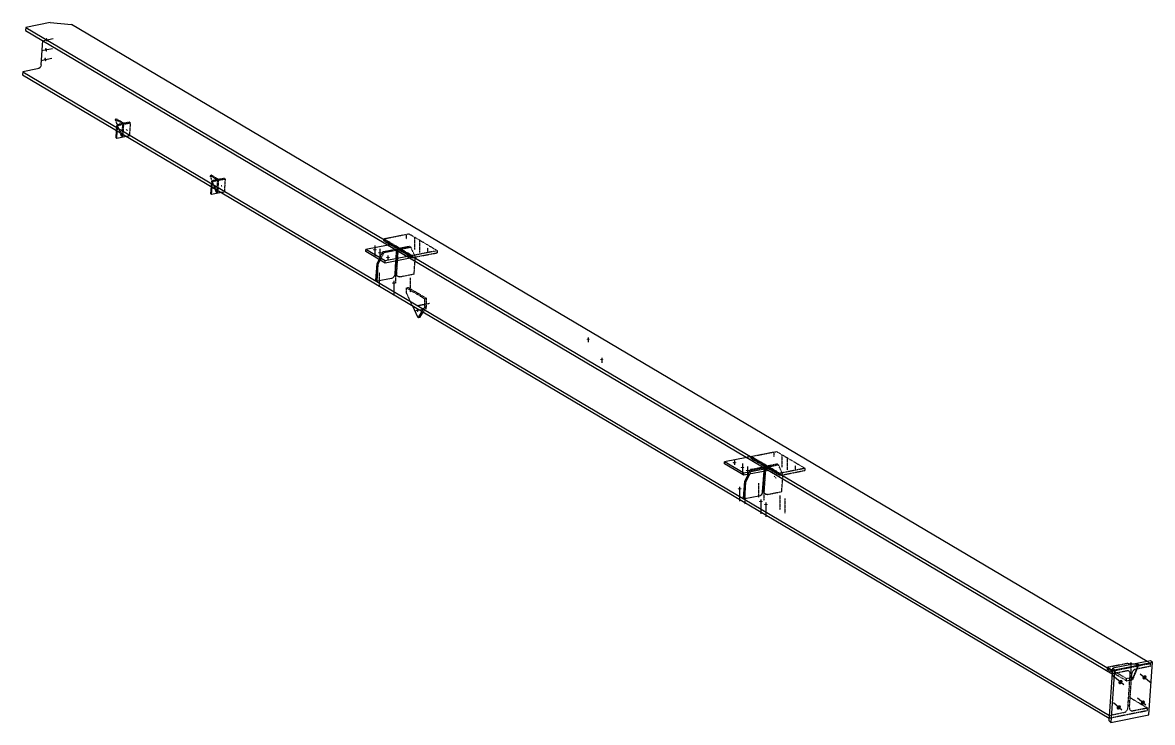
# Model space of a CAD drawing. Header units: millimetres. Extents: x 23 to 84434, y 8 to 4893.
# Drawn here: x 52809 to 60550, y 96 to 4893 of the extents above; entities that cross this region are included whole.
import ezdxf

# ---------------------------------------------------------------- set-up
doc = ezdxf.new("R2010")
doc.units = ezdxf.units.MM
doc.linetypes.add('DXK_LINE_DOT2', pattern=[3.9198, 1.9599, -1.9599])
doc.layers.add('STÅL', color=7, linetype='Continuous')

msp = doc.modelspace()

# ---------------------------------------------------------------- hatches: boundary and pattern name
at = {"layer": 'STÅL', "linetype": 'Continuous'}
for points in [[(52980.4, 4775.5), (52980.8, 4772.8), (52980.9, 4770.2), (52980.7, 4767.8), (52980.3, 4765.6), (52979.6, 4763.9), (52978.7, 4762.6), (52977.6, 4761.8), (52976.3, 4761.5), (52975, 4761.8), (52973.6, 4762.7), (52972.3, 4764.1), (52971.1, 4765.9), (52970, 4768.1), (52969.1, 4770.5), (52968.4, 4773.2), (52968, 4775.8), (52967.9, 4778.4), (52968.1, 4780.9), (52968.5, 4783), (52969.2, 4784.8), (52970.2, 4786.1), (52971.3, 4786.9), (52972.5, 4787.1), (52973.9, 4786.8), (52975.2, 4786), (52976.6, 4784.6), (52977.8, 4782.8), (52978.9, 4780.6), (52979.8, 4778.1)], [(52971.3, 4641), (52971.7, 4638.4), (52971.8, 4635.7), (52971.6, 4633.3), (52971.2, 4631.2), (52970.5, 4629.4), (52969.5, 4628.1), (52968.4, 4627.3), (52967.2, 4627), (52965.8, 4627.3), (52964.5, 4628.2), (52963.1, 4629.6), (52961.9, 4631.4), (52960.8, 4633.6), (52959.9, 4636), (52959.3, 4638.7), (52958.9, 4641.3), (52958.8, 4644), (52959, 4646.4), (52959.4, 4648.5), (52960.1, 4650.3), (52961, 4651.6), (52962.1, 4652.4), (52963.4, 4652.7), (52964.7, 4652.3), (52966.1, 4651.5), (52967.4, 4650.1), (52968.6, 4648.3), (52969.7, 4646.1), (52970.6, 4643.7)], [(52975.8, 4708.3), (52976.2, 4705.6), (52976.3, 4703), (52976.2, 4700.6), (52975.7, 4698.4), (52975, 4696.6), (52974.1, 4695.3), (52973, 4694.5), (52971.7, 4694.3), (52970.4, 4694.6), (52969, 4695.5), (52967.7, 4696.8), (52966.5, 4698.6), (52965.4, 4700.8), (52964.5, 4703.3), (52963.9, 4705.9), (52963.5, 4708.6), (52963.4, 4711.2), (52963.5, 4713.6), (52964, 4715.8), (52964.7, 4717.5), (52965.6, 4718.9), (52966.7, 4719.6), (52968, 4719.9), (52969.3, 4719.6), (52970.7, 4718.7), (52972, 4717.4), (52973.2, 4715.5), (52974.3, 4713.4), (52975.2, 4710.9)], [(55222.6, 3331.3), (55219.9, 3331.4), (55217.3, 3331.7), (55214.9, 3332.1), (55212.9, 3332.8), (55211.3, 3333.5), (55210.2, 3334.4), (55209.6, 3335.3), (55209.6, 3336.2), (55210.2, 3337.1), (55211.3, 3338), (55212.9, 3338.7), (55214.9, 3339.3), (55217.3, 3339.8), (55219.9, 3340.1), (55222.6, 3340.2), (55225.3, 3340.1), (55227.9, 3339.8), (55230.2, 3339.3), (55232.2, 3338.7), (55233.8, 3338), (55234.9, 3337.1), (55235.5, 3336.2), (55235.5, 3335.3), (55234.9, 3334.4), (55233.8, 3333.5), (55232.2, 3332.8), (55230.2, 3332.1), (55227.9, 3331.7), (55225.3, 3331.4)], [(55257.6, 3310.6), (55254.9, 3310.7), (55252.3, 3310.9), (55249.9, 3311.4), (55247.9, 3312), (55246.3, 3312.8), (55245.2, 3313.6), (55244.6, 3314.5), (55244.6, 3315.5), (55245.2, 3316.4), (55246.3, 3317.2), (55247.9, 3318), (55249.9, 3318.6), (55252.3, 3319.1), (55254.9, 3319.4), (55257.6, 3319.5), (55260.3, 3319.4), (55262.9, 3319.1), (55265.2, 3318.6), (55267.2, 3318), (55268.8, 3317.2), (55269.9, 3316.4), (55270.5, 3315.5), (55270.5, 3314.5), (55269.9, 3313.6), (55268.8, 3312.8), (55267.2, 3312), (55265.2, 3311.4), (55262.9, 3310.9), (55260.3, 3310.7)], [(55312.6, 3278), (55309.9, 3278.1), (55307.3, 3278.4), (55304.9, 3278.8), (55302.9, 3279.5), (55301.3, 3280.2), (55300.2, 3281.1), (55299.6, 3282), (55299.6, 3282.9), (55300.2, 3283.8), (55301.3, 3284.7), (55302.9, 3285.4), (55304.9, 3286), (55307.3, 3286.5), (55309.9, 3286.8), (55312.6, 3286.9), (55315.3, 3286.8), (55317.9, 3286.5), (55320.2, 3286), (55322.2, 3285.4), (55323.8, 3284.7), (55324.9, 3283.8), (55325.5, 3282.9), (55325.5, 3282), (55324.9, 3281.1), (55323.8, 3280.2), (55322.2, 3279.5), (55320.2, 3278.8), (55317.9, 3278.4), (55315.3, 3278.1)], [(55352.1, 3103.2), (55349.4, 3103.3), (55346.8, 3103.6), (55344.5, 3104.1), (55342.4, 3104.7), (55340.8, 3105.4), (55339.7, 3106.3), (55339.2, 3107.2), (55339.2, 3108.1), (55339.7, 3109), (55340.8, 3109.9), (55342.4, 3110.6), (55344.5, 3111.3), (55346.8, 3111.7), (55349.4, 3112), (55352.1, 3112.1), (55354.8, 3112), (55357.4, 3111.7), (55359.7, 3111.3), (55361.8, 3110.6), (55363.4, 3109.9), (55364.5, 3109), (55365, 3108.1), (55365, 3107.2), (55364.5, 3106.3), (55363.4, 3105.4), (55361.8, 3104.7), (55359.7, 3104.1), (55357.4, 3103.6), (55354.8, 3103.3)], [(55519.8, 2921.2), (55520.1, 2919), (55520.2, 2916.8), (55520.1, 2914.7), (55519.7, 2912.9), (55519.1, 2911.4), (55518.3, 2910.3), (55517.4, 2909.6), (55516.3, 2909.4), (55515.2, 2909.7), (55514, 2910.4), (55512.9, 2911.5), (55511.9, 2913.1), (55511, 2914.9), (55510.2, 2917), (55509.7, 2919.2), (55509.3, 2921.5), (55509.2, 2923.7), (55509.4, 2925.8), (55509.8, 2927.6), (55510.4, 2929.1), (55511.1, 2930.2), (55512.1, 2930.9), (55513.1, 2931.1), (55514.3, 2930.8), (55515.4, 2930.1), (55516.5, 2928.9), (55517.6, 2927.4), (55518.5, 2925.5), (55519.2, 2923.5)], [(56684.4, 2718.7), (56682.1, 2718.8), (56679.9, 2719), (56677.9, 2719.4), (56676.2, 2719.9), (56674.9, 2720.6), (56673.9, 2721.3), (56673.4, 2722.1), (56673.4, 2722.8), (56673.9, 2723.6), (56674.9, 2724.3), (56676.2, 2725), (56677.9, 2725.5), (56679.9, 2725.9), (56682.1, 2726.1), (56684.4, 2726.2), (56686.7, 2726.1), (56688.9, 2725.9), (56690.8, 2725.5), (56692.6, 2725), (56693.9, 2724.3), (56694.8, 2723.6), (56695.3, 2722.8), (56695.3, 2722.1), (56694.8, 2721.3), (56693.9, 2720.6), (56692.6, 2719.9), (56690.8, 2719.4), (56688.9, 2719), (56686.7, 2718.8)], [(56777, 2579), (56774.7, 2579.1), (56772.5, 2579.3), (56770.5, 2579.7), (56768.8, 2580.2), (56767.5, 2580.9), (56766.5, 2581.6), (56766.1, 2582.4), (56766.1, 2583.2), (56766.5, 2583.9), (56767.5, 2584.6), (56768.8, 2585.3), (56770.5, 2585.8), (56772.5, 2586.2), (56774.7, 2586.4), (56777, 2586.5), (56779.3, 2586.4), (56781.5, 2586.2), (56783.5, 2585.8), (56785.2, 2585.3), (56786.5, 2584.6), (56787.5, 2583.9), (56787.9, 2583.2), (56787.9, 2582.4), (56787.5, 2581.6), (56786.5, 2580.9), (56785.2, 2580.2), (56783.5, 2579.7), (56781.5, 2579.3), (56779.3, 2579.1)], [(57686.3, 1871.8), (57683.6, 1871.9), (57681, 1872.2), (57678.7, 1872.6), (57676.7, 1873.3), (57675.1, 1874), (57674, 1874.9), (57673.4, 1875.8), (57673.4, 1876.7), (57674, 1877.6), (57675.1, 1878.5), (57676.7, 1879.2), (57678.7, 1879.8), (57681, 1880.3), (57683.6, 1880.6), (57686.3, 1880.7), (57689, 1880.6), (57691.6, 1880.3), (57694, 1879.8), (57696, 1879.2), (57697.6, 1878.5), (57698.7, 1877.6), (57699.3, 1876.7), (57699.3, 1875.8), (57698.7, 1874.9), (57697.6, 1874), (57696, 1873.3), (57694, 1872.6), (57691.6, 1872.2), (57689, 1871.9)], [(57741.3, 1839.2), (57738.6, 1839.3), (57736, 1839.6), (57733.7, 1840.1), (57731.7, 1840.7), (57730.1, 1841.4), (57729, 1842.3), (57728.4, 1843.2), (57728.4, 1844.1), (57729, 1845), (57730.1, 1845.9), (57731.7, 1846.6), (57733.7, 1847.2), (57736, 1847.7), (57738.6, 1848), (57741.3, 1848.1), (57744, 1848), (57746.6, 1847.7), (57749, 1847.2), (57751, 1846.6), (57752.6, 1845.9), (57753.7, 1845), (57754.3, 1844.1), (57754.3, 1843.2), (57753.7, 1842.3), (57752.6, 1841.4), (57751, 1840.7), (57749, 1840.1), (57746.6, 1839.6), (57744, 1839.3)], [(57776.3, 1818.5), (57773.6, 1818.6), (57771, 1818.9), (57768.7, 1819.3), (57766.7, 1819.9), (57765.1, 1820.7), (57764, 1821.5), (57763.4, 1822.5), (57763.4, 1823.4), (57764, 1824.3), (57765.1, 1825.1), (57766.7, 1825.9), (57768.7, 1826.5), (57771, 1827), (57773.6, 1827.3), (57776.3, 1827.4), (57779, 1827.3), (57781.6, 1827), (57784, 1826.5), (57786, 1825.9), (57787.6, 1825.1), (57788.7, 1824.3), (57789.3, 1823.4), (57789.3, 1822.5), (57788.7, 1821.5), (57787.6, 1820.7), (57786, 1819.9), (57784, 1819.3), (57781.6, 1818.9), (57779, 1818.6)], [(57722.2, 1692.4), (57719.5, 1692.5), (57716.9, 1692.7), (57714.5, 1693.2), (57712.5, 1693.8), (57710.9, 1694.6), (57709.8, 1695.4), (57709.2, 1696.3), (57709.2, 1697.3), (57709.8, 1698.2), (57710.9, 1699), (57712.5, 1699.8), (57714.5, 1700.4), (57716.9, 1700.9), (57719.5, 1701.2), (57722.2, 1701.3), (57724.9, 1701.2), (57727.4, 1700.9), (57729.8, 1700.4), (57731.8, 1699.8), (57733.4, 1699), (57734.5, 1698.2), (57735.1, 1697.3), (57735.1, 1696.3), (57734.5, 1695.4), (57733.4, 1694.6), (57731.8, 1693.8), (57729.8, 1693.2), (57727.4, 1692.7), (57724.9, 1692.5)], [(57867.2, 1606.5), (57864.5, 1606.6), (57861.9, 1606.8), (57859.5, 1607.3), (57857.5, 1607.9), (57855.9, 1608.7), (57854.8, 1609.5), (57854.2, 1610.4), (57854.2, 1611.4), (57854.8, 1612.3), (57855.9, 1613.1), (57857.5, 1613.9), (57859.5, 1614.5), (57861.9, 1615), (57864.5, 1615.3), (57867.2, 1615.4), (57869.9, 1615.3), (57872.4, 1615), (57874.8, 1614.5), (57876.8, 1613.9), (57878.4, 1613.1), (57879.5, 1612.3), (57880.1, 1611.4), (57880.1, 1610.4), (57879.5, 1609.5), (57878.4, 1608.7), (57876.8, 1607.9), (57874.8, 1607.3), (57872.4, 1606.8), (57869.9, 1606.6)], [(57902.2, 1585.7), (57899.5, 1585.8), (57896.9, 1586.1), (57894.5, 1586.6), (57892.5, 1587.2), (57890.9, 1588), (57889.8, 1588.8), (57889.2, 1589.7), (57889.2, 1590.6), (57889.8, 1591.6), (57890.9, 1592.4), (57892.5, 1593.2), (57894.5, 1593.8), (57896.9, 1594.2), (57899.5, 1594.5), (57902.2, 1594.6), (57904.9, 1594.5), (57907.4, 1594.2), (57909.8, 1593.8), (57911.8, 1593.2), (57913.4, 1592.4), (57914.5, 1591.6), (57915.1, 1590.6), (57915.1, 1589.7), (57914.5, 1588.8), (57913.4, 1588), (57911.8, 1587.2), (57909.8, 1586.6), (57907.4, 1586.1), (57904.9, 1585.8)], [(60321.8, 380.4), (60324.2, 382.8), (60326.9, 384.8), (60329.8, 386.3), (60332.8, 387.2), (60335.8, 387.4), (60338.5, 386.9), (60341, 385.8), (60343, 384.2), (60344.6, 382), (60345.5, 379.3), (60345.9, 376.4), (60345.6, 373.3), (60344.8, 370.2), (60343.3, 367.1), (60341.3, 364.3), (60338.9, 361.8), (60336.2, 359.8), (60333.3, 358.3), (60330.3, 357.5), (60327.4, 357.3), (60324.6, 357.7), (60322.2, 358.8), (60320.1, 360.5), (60318.6, 362.7), (60317.6, 365.3), (60317.3, 368.2), (60317.5, 371.3), (60318.4, 374.5), (60319.9, 377.5)], [(60486.4, 412.8), (60488.8, 415.3), (60491.5, 417.3), (60494.4, 418.8), (60497.4, 419.7), (60500.3, 419.9), (60503.1, 419.4), (60505.5, 418.3), (60507.6, 416.6), (60509.1, 414.4), (60510.1, 411.8), (60510.4, 408.9), (60510.2, 405.8), (60509.3, 402.7), (60507.8, 399.6), (60505.9, 396.8), (60503.5, 394.3), (60500.8, 392.3), (60497.9, 390.8), (60494.9, 390), (60491.9, 389.8), (60489.2, 390.2), (60486.7, 391.3), (60484.7, 393), (60483.1, 395.2), (60482.2, 397.8), (60481.8, 400.7), (60482.1, 403.8), (60482.9, 407), (60484.4, 410)], [(60474.6, 239.5), (60477, 242), (60479.7, 244), (60482.6, 245.4), (60485.6, 246.3), (60488.5, 246.5), (60491.3, 246.1), (60493.8, 245), (60495.8, 243.3), (60497.3, 241.1), (60498.3, 238.5), (60498.7, 235.6), (60498.4, 232.4), (60497.5, 229.3), (60496.1, 226.2), (60494.1, 223.4), (60491.7, 221), (60489, 218.9), (60486.1, 217.5), (60483.1, 216.6), (60480.1, 216.4), (60477.4, 216.9), (60474.9, 217.9), (60472.9, 219.6), (60471.4, 221.8), (60470.4, 224.4), (60470, 227.4), (60470.3, 230.5), (60471.2, 233.6), (60472.6, 236.7)], [(60310, 207), (60312.4, 209.5), (60315.1, 211.5), (60318.1, 213), (60321.1, 213.8), (60324, 214), (60326.8, 213.6), (60329.2, 212.5), (60331.2, 210.8), (60332.8, 208.6), (60333.8, 206), (60334.1, 203.1), (60333.9, 200), (60333, 196.8), (60331.5, 193.8), (60329.6, 190.9), (60327.2, 188.5), (60324.4, 186.4), (60321.5, 185), (60318.5, 184.1), (60315.6, 183.9), (60312.8, 184.4), (60310.4, 185.5), (60308.3, 187.1), (60306.8, 189.3), (60305.8, 192), (60305.5, 194.9), (60305.7, 198), (60306.6, 201.1), (60308.1, 204.2)]]:
    msp.add_hatch(color=96, dxfattribs=at).paths.add_polyline_path(points)

# ---------------------------------------------------------------- linework, layer by layer
at = {"layer": 'STÅL', "color": 2, "linetype": 'Continuous'}
for p, q in [((52998.2, 4893), (52831.2, 4860)), ((52998.2, 4893), (53144.6, 4879.6)), ((60514.1, 513.9), (53144.6, 4879.6)), ((52831.2, 4860), (52829.8, 4839.7)), ((52829.8, 4839.7), (60275.3, 429)), ((52831.2, 4860), (60276.7, 449.3)), ((52936.7, 4604.1), (52947.9, 4769.8)), ((52911.6, 4575.1), (52810.5, 4555.2)), ((52920.7, 4578.7), (52911.6, 4575.1)), ((52928.6, 4585.5), (52920.7, 4578.7)), ((52934.2, 4594.4), (52928.6, 4585.5)), ((52936.7, 4604.1), (52934.2, 4594.4)), ((52810.5, 4555.2), (52809.1, 4534.8)), ((52809.1, 4534.8), (60254.6, 124.1)), ((52810.5, 4555.2), (60256, 144.5)), ((53449.2, 4103.4), (53452.6, 4153.6)), ((53449.2, 4103.4), (53454.2, 4099.3)), ((53454.2, 4099.3), (53457.7, 4150.6)), ((53521.8, 4112.7), (53454.2, 4099.3)), ((54099.3, 3718.3), (54102.7, 3768.5)), ((54099.3, 3718.3), (54104.3, 3714.2)), ((54104.3, 3714.2), (54107.8, 3765.5)), ((54171.9, 3727.5), (54104.3, 3714.2)), ((55314.6, 3367.7), (55161.8, 3337.6)), ((55161.8, 3323.5), (55161.8, 3337.6)), ((55294.3, 3259.1), (55161.8, 3337.6)), ((55294.3, 3245), (55161.8, 3323.5)), ((55238.4, 3242.5), (55252.1, 3270)), ((55245.8, 3236.4), (55260.2, 3265.2)), ((55447.1, 3289.2), (55294.3, 3259.1)), ((55464.9, 3278.7), (55294.3, 3245)), ((55294.3, 3245), (55294.3, 3259.1)), ((55360.8, 3168), (55367, 3259.3)), ((55230.5, 3125.9), (55238.4, 3242.5)), ((55237.9, 3119.8), (55245.8, 3236.4)), ((55245.8, 3236.4), (55238.4, 3242.5)), ((55237.9, 3119.8), (55230.5, 3125.9)), ((55335.8, 3139.1), (55237.9, 3119.8)), ((55343.1, 3141.7), (55335.8, 3139.1)), ((55349.1, 3145.9), (55343.1, 3141.7)), ((55354.9, 3152.3), (55350.2, 3146.9)), ((55355.9, 3153.8), (55359.2, 3160.2)), ((55359.2, 3160.2), (55360.8, 3168)), ((55518.9, 2868.4), (55479.8, 2952.7)), ((55518.9, 2868.4), (55546, 2913.5)), ((55531.9, 2871), (55518.9, 2868.4)), ((55531.9, 2871), (55554.4, 2908.5)), ((57770.8, 1912.7), (57618, 1882.5)), ((57618, 1868.4), (57618, 1882.5)), ((57750.5, 1804), (57618, 1882.5)), ((57750.5, 1789.9), (57618, 1868.4)), ((57903.3, 1834.2), (57750.5, 1804)), ((57921.2, 1823.6), (57750.5, 1789.9)), ((57750.5, 1789.9), (57750.5, 1804)), ((57757.1, 1750.4), (57779.6, 1795.7)), ((57764.6, 1744.3), (57791.3, 1798)), ((57879.5, 1675.9), (57889.1, 1817.3)), ((57749.2, 1633.9), (57757.1, 1750.4)), ((57756.6, 1627.7), (57764.6, 1744.3)), ((57764.6, 1744.3), (57757.1, 1750.4)), ((57756.6, 1627.7), (57749.2, 1633.9)), ((57854.5, 1647), (57756.6, 1627.7)), ((57861.8, 1649.7), (57854.5, 1647)), ((57867.8, 1653.8), (57861.8, 1649.7)), ((57873.7, 1660.3), (57869, 1654.8)), ((57874.6, 1661.8), (57877.9, 1668.2)), ((57877.9, 1668.2), (57879.5, 1675.9)), ((60253.4, 106.2), (60277.9, 467.3)), ((60537.7, 518.6), (60277.9, 467.3)), ((60277.9, 467.3), (60290.3, 457.1)), ((60290.3, 457.1), (60550.2, 508.4)), ((60525.6, 147.3), (60550.2, 508.4)), ((60550.2, 508.4), (60537.7, 518.6)), ((60290.3, 457.1), (60265.8, 96)), ((60275.3, 429), (60276.7, 449.3)), ((60253.4, 106.2), (60265.8, 96)), ((60254.6, 124.1), (60256, 144.5)), ((60265.8, 96), (60525.6, 147.3))]:
    msp.add_line(p, q, dxfattribs=at)
at = {"layer": 'STÅL', "color": 96, "linetype": 'Continuous'}
for p, q in [((52944.1, 4768.3), (53017.7, 4782.9)), ((52935, 4633.9), (53008.6, 4648.4)), ((52939.5, 4701.1), (53013.2, 4715.6)), ((55222.6, 3363.9), (55222.6, 3284.1)), ((55257.6, 3343.2), (55257.6, 3263.3)), ((55312.6, 3296.5), (55312.6, 3268.3)), ((55352.1, 3121.8), (55352.1, 3023.1)), ((55494.8, 2916.3), (55575.4, 2932.2)), ((56684.4, 2734.7), (56684.4, 2701.3)), ((56777, 2595), (56777, 2561.6)), ((57686.3, 1890.3), (57686.3, 1862.1)), ((57741.3, 1871.8), (57741.3, 1792)), ((57776.3, 1851.1), (57776.3, 1771.2)), ((57722.2, 1710.9), (57722.2, 1612.2)), ((57867.2, 1625), (57867.2, 1526.3)), ((57902.2, 1604.3), (57902.2, 1505.6)), ((60353.4, 354.3), (60279.5, 415.2)), ((60466.8, 428.9), (60540.8, 368)), ((60506.2, 213.5), (60447.1, 262.1)), ((60341.6, 181), (60282.6, 229.6))]:
    msp.add_line(p, q, dxfattribs=at)
at = {"layer": 'STÅL', "color": 7, "linetype": 'DXK_LINE_DOT2'}
for p, q in [((53452.9, 4232.1), (53444.3, 4230.4)), ((53488.2, 4111.1), (53444.3, 4230.4)), ((53444.3, 4230.4), (53494.3, 4200.8)), ((53452.6, 4153.6), (53455.3, 4193.1)), ((53502.9, 4202.5), (53452.9, 4232.1)), ((53541.9, 4210.2), (53455.3, 4193.1)), ((53455.3, 4193.1), (53460.3, 4189)), ((53457.7, 4150.6), (53460.3, 4189)), ((53460.3, 4189), (53546.9, 4206.1)), ((53494.3, 4200.8), (53488.2, 4111.1)), ((53502.9, 4202.5), (53494.3, 4200.8)), ((53496.8, 4112.8), (53502.9, 4202.5)), ((53546.9, 4206.1), (53540.8, 4116.4)), ((53541.9, 4210.2), (53546.9, 4206.1)), ((53496.8, 4112.8), (53488.2, 4111.1)), ((53540.8, 4116.4), (53521.8, 4112.7)), ((54103, 3847), (54094.4, 3845.3)), ((54138.3, 3726), (54094.4, 3845.3)), ((54094.4, 3845.3), (54144.4, 3815.7)), ((54102.7, 3768.5), (54105.4, 3808)), ((54153, 3817.4), (54103, 3847)), ((54144.4, 3815.7), (54105.4, 3808)), ((54105.4, 3808), (54110.4, 3803.9)), ((54107.8, 3765.5), (54110.4, 3803.9)), ((54110.4, 3803.9), (54197, 3821)), ((54144.4, 3815.7), (54138.3, 3726)), ((54153, 3817.4), (54144.4, 3815.7)), ((54146.9, 3727.7), (54153, 3817.4)), ((54192, 3825.1), (54153, 3817.4)), ((54197, 3821), (54190.9, 3731.3)), ((54192, 3825.1), (54197, 3821)), ((54146.9, 3727.7), (54138.3, 3726)), ((54190.9, 3731.3), (54171.9, 3727.5)), ((55283.3, 3410.9), (55456.5, 3445.1)), ((55283.3, 3396.8), (55283.3, 3410.9)), ((55478.3, 3295.4), (55283.3, 3410.9)), ((55456.5, 3445.1), (55651.5, 3329.6)), ((55278, 3322), (55364.6, 3339.1)), ((55283.3, 3396.8), (55478.3, 3281.3)), ((55372, 3332.9), (55285.4, 3315.8)), ((55335, 3371.8), (55314.6, 3367.7)), ((55335, 3371.8), (55467.5, 3293.3)), ((55364.6, 3339.1), (55372, 3332.9)), ((55375.9, 3341.3), (55364.7, 3176.3)), ((55367, 3259.3), (55372, 3332.9)), ((55372.2, 3170.2), (55383.4, 3335.2)), ((55462.5, 3358.4), (55375.9, 3341.3)), ((55383.4, 3335.2), (55375.9, 3341.3)), ((55470, 3352.3), (55383.4, 3335.2)), ((55462.5, 3358.4), (55470, 3352.3)), ((55499.7, 3286.5), (55470, 3352.3)), ((55651.5, 3329.6), (55478.3, 3295.4)), ((55651.5, 3315.5), (55651.5, 3329.6)), ((55252.1, 3270), (55278, 3322)), ((55260.2, 3265.2), (55285.4, 3315.8)), ((55285.4, 3315.8), (55278, 3322)), ((55467.5, 3293.3), (55447.1, 3289.2)), ((55467.5, 3279.2), (55464.9, 3278.7)), ((55467.5, 3279.2), (55467.5, 3293.3)), ((55478.3, 3281.3), (55651.5, 3315.5)), ((55478.3, 3281.3), (55478.3, 3295.4)), ((55491.7, 3169.9), (55499.7, 3286.5)), ((55364.7, 3176.3), (55365.3, 3169.1)), ((55349.8, 3146.5), (55349.1, 3145.9)), ((55349.8, 3146.5), (55350.2, 3146.9)), ((55355.4, 3152.8), (55354.9, 3152.3)), ((55355.4, 3152.8), (55355.9, 3153.8)), ((55365.3, 3169.1), (55368.2, 3163)), ((55368.2, 3163), (55373, 3158.6)), ((55372.8, 3162.9), (55372.2, 3170.2)), ((55375.6, 3156.8), (55372.8, 3162.9)), ((55373, 3158.6), (55380.5, 3152.5)), ((55380.5, 3152.5), (55375.6, 3156.8)), ((55386.7, 3150.4), (55380.5, 3152.5)), ((55393.9, 3150.6), (55386.7, 3150.4)), ((55393.9, 3150.6), (55491.7, 3169.9)), ((55438.7, 3074.6), (55451.7, 3077.1)), ((55438.7, 3041.5), (55438.7, 3074.6)), ((55438.7, 3074.6), (55563.7, 3000.5)), ((55479.8, 2952.7), (55438.7, 3041.5)), ((55451.7, 3077.1), (55576.7, 3003.1)), ((55546, 2913.5), (55563.7, 2943)), ((55554.4, 2908.5), (55576.7, 2945.6)), ((55576.7, 3003.1), (55563.7, 3000.5)), ((55563.7, 3000.5), (55563.7, 2943)), ((55563.7, 2943), (55576.7, 2945.6)), ((55576.7, 2945.6), (55576.7, 3003.1)), ((57802.1, 1918.8), (57975.3, 1953)), ((57975.3, 1953), (58170.3, 1837.5)), ((57791.2, 1916.7), (57770.8, 1912.7)), ((57791.2, 1916.7), (57923.7, 1838.2)), ((57802.1, 1904.7), (57802.1, 1918.8)), ((57997.1, 1803.3), (57802.1, 1918.8)), ((57802.1, 1904.7), (57997.1, 1789.2)), ((57981.2, 1866.3), (57894.6, 1849.2)), ((57988.7, 1860.2), (57902.1, 1843.1)), ((57981.2, 1866.3), (57988.7, 1860.2)), ((58018.4, 1794.4), (57988.7, 1860.2)), ((57779.6, 1795.7), (57796.7, 1829.9)), ((57791.3, 1798), (57804.1, 1823.7)), ((57796.7, 1829.9), (57883.3, 1847)), ((57804.1, 1823.7), (57796.7, 1829.9)), ((57890.7, 1840.8), (57804.1, 1823.7)), ((57883.3, 1847), (57890.7, 1840.8)), ((57894.6, 1849.2), (57883.4, 1684.2)), ((57889.1, 1817.3), (57890.7, 1840.8)), ((57890.9, 1678.1), (57902.1, 1843.1)), ((57902.1, 1843.1), (57894.6, 1849.2)), ((57923.7, 1838.2), (57903.3, 1834.2)), ((57923.7, 1824.1), (57921.2, 1823.6)), ((57923.7, 1824.1), (57923.7, 1838.2)), ((58170.3, 1837.5), (57997.1, 1803.3)), ((57997.1, 1789.2), (58170.3, 1823.4)), ((57997.1, 1789.2), (57997.1, 1803.3)), ((58010.5, 1677.8), (58018.4, 1794.4)), ((58170.3, 1823.4), (58170.3, 1837.5)), ((57868.6, 1654.4), (57867.8, 1653.8)), ((57868.6, 1654.4), (57869, 1654.8)), ((57874.1, 1660.8), (57873.7, 1660.3)), ((57874.1, 1660.8), (57874.6, 1661.8)), ((57883.4, 1684.2), (57884.1, 1677)), ((57884.1, 1677), (57886.9, 1670.9)), ((57886.9, 1670.9), (57891.7, 1666.6)), ((57891.5, 1670.9), (57890.9, 1678.1)), ((57894.4, 1664.8), (57891.5, 1670.9)), ((57891.7, 1666.6), (57899.2, 1660.4)), ((57899.2, 1660.4), (57894.4, 1664.8)), ((57905.5, 1658.3), (57899.2, 1660.4)), ((57912.6, 1658.5), (57905.5, 1658.3)), ((57912.6, 1658.5), (58010.5, 1677.8)), ((60239.8, 474.7), (60376.5, 501.7)), ((60239.8, 460.6), (60239.8, 474.7)), ((60373.3, 395.6), (60239.8, 474.7)), ((60276.7, 449.3), (60536.5, 500.6)), ((60376.5, 501.7), (60453.6, 494.4)), ((60453.6, 494.4), (60416.6, 404.2)), ((60416.6, 390.1), (60453.6, 480.3)), ((60535.1, 480.3), (60434, 460.4)), ((60453.6, 480.3), (60453.6, 494.4)), ((60536.5, 500.6), (60514.1, 513.9)), ((60536.5, 500.6), (60535.1, 480.3)), ((60239.8, 460.6), (60373.3, 381.5)), ((60376.4, 449), (60275.3, 429)), ((60416.6, 404.2), (60373.3, 395.6)), ((60373.3, 381.5), (60373.3, 395.6)), ((60373.3, 381.5), (60416.6, 390.1)), ((60385.3, 448.9), (60376.4, 449)), ((60382.1, 193.4), (60398.2, 429.2)), ((60392.5, 445.1), (60385.3, 448.9)), ((60397, 438.2), (60392.5, 445.1)), ((60393, 195.6), (60409, 431.3)), ((60398.2, 429.2), (60397, 438.2)), ((60411.4, 441), (60409, 431.3)), ((60417, 449.9), (60411.4, 441)), ((60416.6, 390.1), (60416.6, 404.2)), ((60425, 456.7), (60417, 449.9)), ((60434, 460.4), (60425, 456.7)), ((60397.7, 265.7), (60515.8, 195.8)), ((60514.4, 175.4), (60254.6, 124.1)), ((60256, 144.5), (60357.1, 164.4)), ((60357.1, 164.4), (60366.2, 168.1)), ((60366.2, 168.1), (60374.1, 174.8)), ((60374.1, 174.8), (60379.7, 183.8)), ((60379.7, 183.8), (60382.1, 193.4)), ((60393, 195.6), (60394.1, 186.6)), ((60394.1, 186.6), (60398.7, 179.7)), ((60398.7, 179.7), (60405.9, 175.9)), ((60405.9, 175.9), (60414.7, 175.8)), ((60414.7, 175.8), (60515.8, 195.8)), ((60515.8, 195.8), (60514.4, 175.4))]:
    msp.add_line(p, q, dxfattribs=at)
at = {"layer": 'STÅL', "color": 96, "linetype": 'DXK_LINE_DOT2'}
for p, q in [((53482, 4145), (53473, 4152.3)), ((53527, 4153.9), (53518.1, 4161.2)), ((54132.1, 3759.9), (54123.2, 3767.2)), ((54177.1, 3768.8), (54168.2, 3776.1)), ((55438.2, 3435.9), (55438.2, 3407.7)), ((55493.2, 3417.4), (55493.2, 3337.5)), ((55528.2, 3396.7), (55528.2, 3316.8)), ((55583.2, 3350), (55583.2, 3321.8)), ((55252.1, 3181), (55252.1, 3082.3)), ((55364.7, 3203.2), (55364.7, 3104.6)), ((55464.7, 3144), (55464.7, 3045.3)), ((55517.2, 2953.6), (55597.8, 2969.5)), ((57957, 1943.8), (57957, 1915.6)), ((58012, 1925.3), (58012, 1845.4)), ((58047, 1904.5), (58047, 1824.7)), ((58102, 1857.9), (58102, 1829.7)), ((57958.9, 1783), (57973.8, 1770.8)), ((57852.1, 1736.6), (57852.1, 1637.9)), ((57887.1, 1715.8), (57887.1, 1617.2)), ((57757.2, 1690.2), (57757.2, 1591.5)), ((57997.1, 1650.7), (57997.1, 1552)), ((58032.1, 1629.9), (58032.1, 1531.3)), ((60401.7, 509.8), (60401.7, 429.9))]:
    msp.add_line(p, q, dxfattribs=at)

doc.saveas('drawing.dxf')
